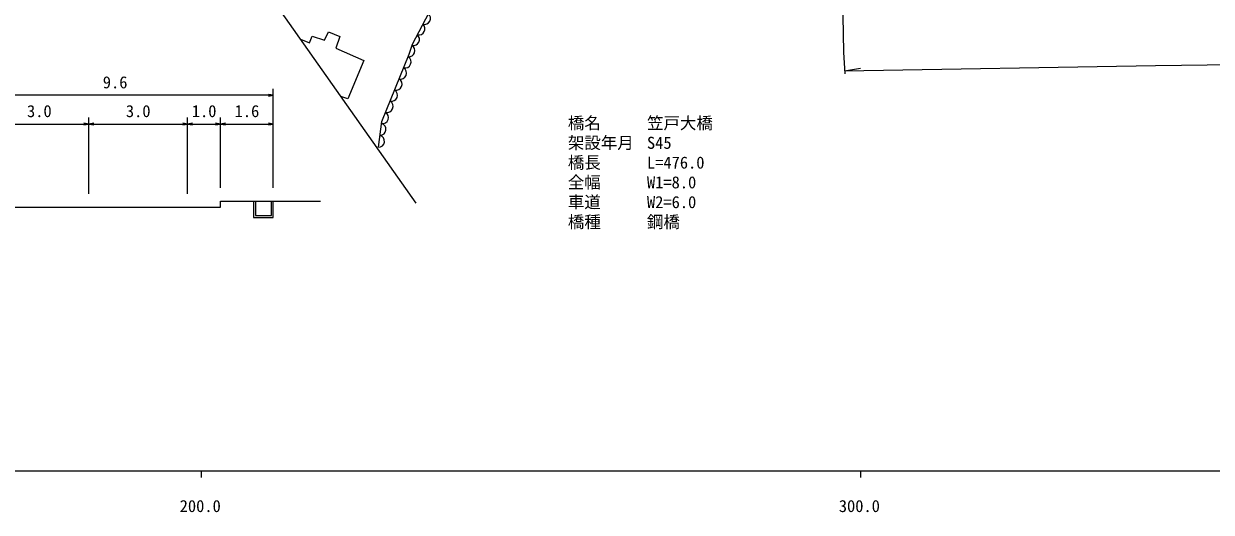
# Model space of a CAD drawing. Units: millimetres at full size, sheet at 1:1000, with parts at other scales. Extents: x 40000 to 680000, y 20000 to 380000.
# Drawn here: x 241065 to 421232, y 198715 to 272863 of the extents above; entities that cross this region are included whole.
import ezdxf
from ezdxf.enums import TextEntityAlignment as Align

# ---------------------------------------------------------------- set-up
doc = ezdxf.new("R2010")
doc.units = ezdxf.units.MM
doc.header["$LTSCALE"] = 1000
for name, color, linetype, lineweight in [('M-BGD', 7, 'Continuous', 25), ('M-BMK-HTXT', 7, 'Continuous', 13), ('M-BMK-OTRS', 5, 'Continuous', 25), ('M-STR-HTXT', 7, 'Continuous', 13), ('M-TTL-BAND', 7, 'Continuous', 25)]:
    doc.layers.add(name, color=color, linetype=linetype, lineweight=lineweight)
doc.styles.add('ＭＳ ゴシック', font='')
doc.styles.get('ＭＳ ゴシック').set_extended_font_data('MS Gothic')

# ---------------------------------------------------------------- blocks, each defined once
blk = doc.blocks.new('open_arrow')
at = {"color": 0, "linetype": 'Continuous', "lineweight": -2}
blk.add_lwpolyline([(7.5, 1.25), (0, 0), (7.5, -1.25)], dxfattribs=at)

msp = doc.modelspace()

# ---------------------------------------------------------------- linework, layer by layer
at = {"layer": 'M-BGD'}
for points in [[(294891, 254107), (295406, 258005), (299542, 268227), (300044, 269748), (303563, 276525), (305103, 279472), (315266, 289897), (325555, 299416)], [(283055, 270505), (284417, 269959), (284831, 270998), (286698, 270362), (287294, 271623), (289030, 270947), (288394, 269172), (292680, 267307), (290220, 261474), (289162, 261824)], [(227032, 253974), (228177, 253974), (230930, 245046), (235930, 245046), (250930, 245046), (265930, 245046), (270930, 245046), (270930, 245939), (278930, 245939), (286075, 245939)], [(275930, 245939), (275930, 243439), (278930, 243439), (278930, 245939)], [(276230, 245939), (276230, 243739), (278630, 243739), (278630, 245939)]]:
    msp.add_lwpolyline(points, dxfattribs=at)
for centre, radius, start, end in [((301835, 273699), 933, 256.91359, 48.21371), ((301005, 272091), 934, 256.64689, 48.48042), ((300166, 270486), 934, 258.85435, 48.17689), ((299490, 268777), 934, 263.78092, 57.97003), ((298908, 267062), 922, 257.36296, 58.58777), ((298226, 265376), 922, 257.36296, 58.58777), ((297544, 263690), 922, 257.36296, 58.58777), ((296862, 262004), 922, 257.36296, 58.58777), ((296180, 260318), 922, 257.36296, 58.58777), ((295111, 256835), 922, 271.17039, 73.75865), ((295498, 258632), 922, 261.92802, 58.58777), ((294872, 255028), 922, 271.17039, 73.75865)]:
    msp.add_arc(centre, radius, start, end, dxfattribs=at)
at = {"layer": 'M-BMK-HTXT'}
for p, q in [((278930, 262008), (230930, 262008)), ((278930, 247939), (278930, 263008)), ((250930, 247046), (250930, 258637)), ((265930, 247046), (265930, 258637)), ((270930, 247939), (270930, 258637)), ((235930, 257637), (250930, 257637)), ((250930, 257637), (265930, 257637)), ((265930, 257637), (270930, 257637)), ((270930, 257637), (278930, 257637))]:
    msp.add_line(p, q, dxfattribs=at)
at = {"layer": 'M-BMK-OTRS'}
for p, q in [((246236, 322848), (300569, 245607)), ((365098, 288309), (365429, 268559))]:
    msp.add_line(p, q, dxfattribs=at)
at = {"layer": 'M-STR-HTXT'}
for p, q in [((365429, 268559), (365638, 265267)), ((365610, 265709), (368028, 266135))]:
    msp.add_line(p, q, dxfattribs=at)
msp.add_lwpolyline([(365610, 265709), (412771, 266525), (448053, 266989), (483317, 267902), (532523, 268651)], dxfattribs=at)
at = {"layer": 'M-TTL-BAND'}
for p, q in [((40000, 205000), (579000, 205000)), ((268000, 205000), (268000, 204000)), ((368000, 205000), (368000, 204000))]:
    msp.add_line(p, q, dxfattribs=at)

# ---------------------------------------------------------------- block references
at = {"layer": 'M-BMK-HTXT', "xscale": 100, "yscale": 100, "rotation": 180}
for p in [(278930, 262008), (250930, 257637), (265930, 257637), (270930, 257637), (278930, 257637)]:
    msp.add_blockref('open_arrow', p, dxfattribs=at)
at = {"layer": 'M-BMK-HTXT', "xscale": 100, "yscale": 100}
for p in [(250930, 257637), (265930, 257637), (270930, 257637)]:
    msp.add_blockref('open_arrow', p, dxfattribs=at)

# ---------------------------------------------------------------- texts
at = {"layer": 'M-BMK-HTXT', "style": 'ＭＳ ゴシック'}
for s, p in [('9.6', (254930, 262508)), ('3.0', (243430, 258137)), ('3.0', (258430, 258137)), ('1.0', (268430, 258137)), ('1.6', (274930, 258137))]:
    msp.add_text(s, height=1833, dxfattribs=at).set_placement(p, align=Align.BOTTOM_CENTER)
at = {"layer": 'M-STR-HTXT', "style": 'ＭＳ ゴシック'}
for s, p in [('橋名', (323617, 256326)), ('笠戸大橋', (335617, 256326)), ('架設年月', (323617, 253326)), ('S45', (335617, 253326)), ('橋長', (323617, 250326)), ('L=476.0', (335617, 250326)), ('全幅', (323617, 247326)), ('W1=8.0', (335617, 247326)), ('車道', (323617, 244326)), ('W2=6.0', (335617, 244326)), ('橋種', (323617, 241326)), ('鋼橋', (335617, 241326))]:
    msp.add_text(s, height=1833, dxfattribs=at).set_placement(p, align=Align.BOTTOM_LEFT)
at = {"layer": 'M-TTL-BAND', "style": 'ＭＳ ゴシック'}
for s, p in [('200.0', (267844, 198195)), ('300.0', (367844, 198195))]:
    msp.add_text(s, height=1833, dxfattribs=at).set_placement(p, align=Align.BOTTOM_CENTER)

doc.saveas('drawing.dxf')
